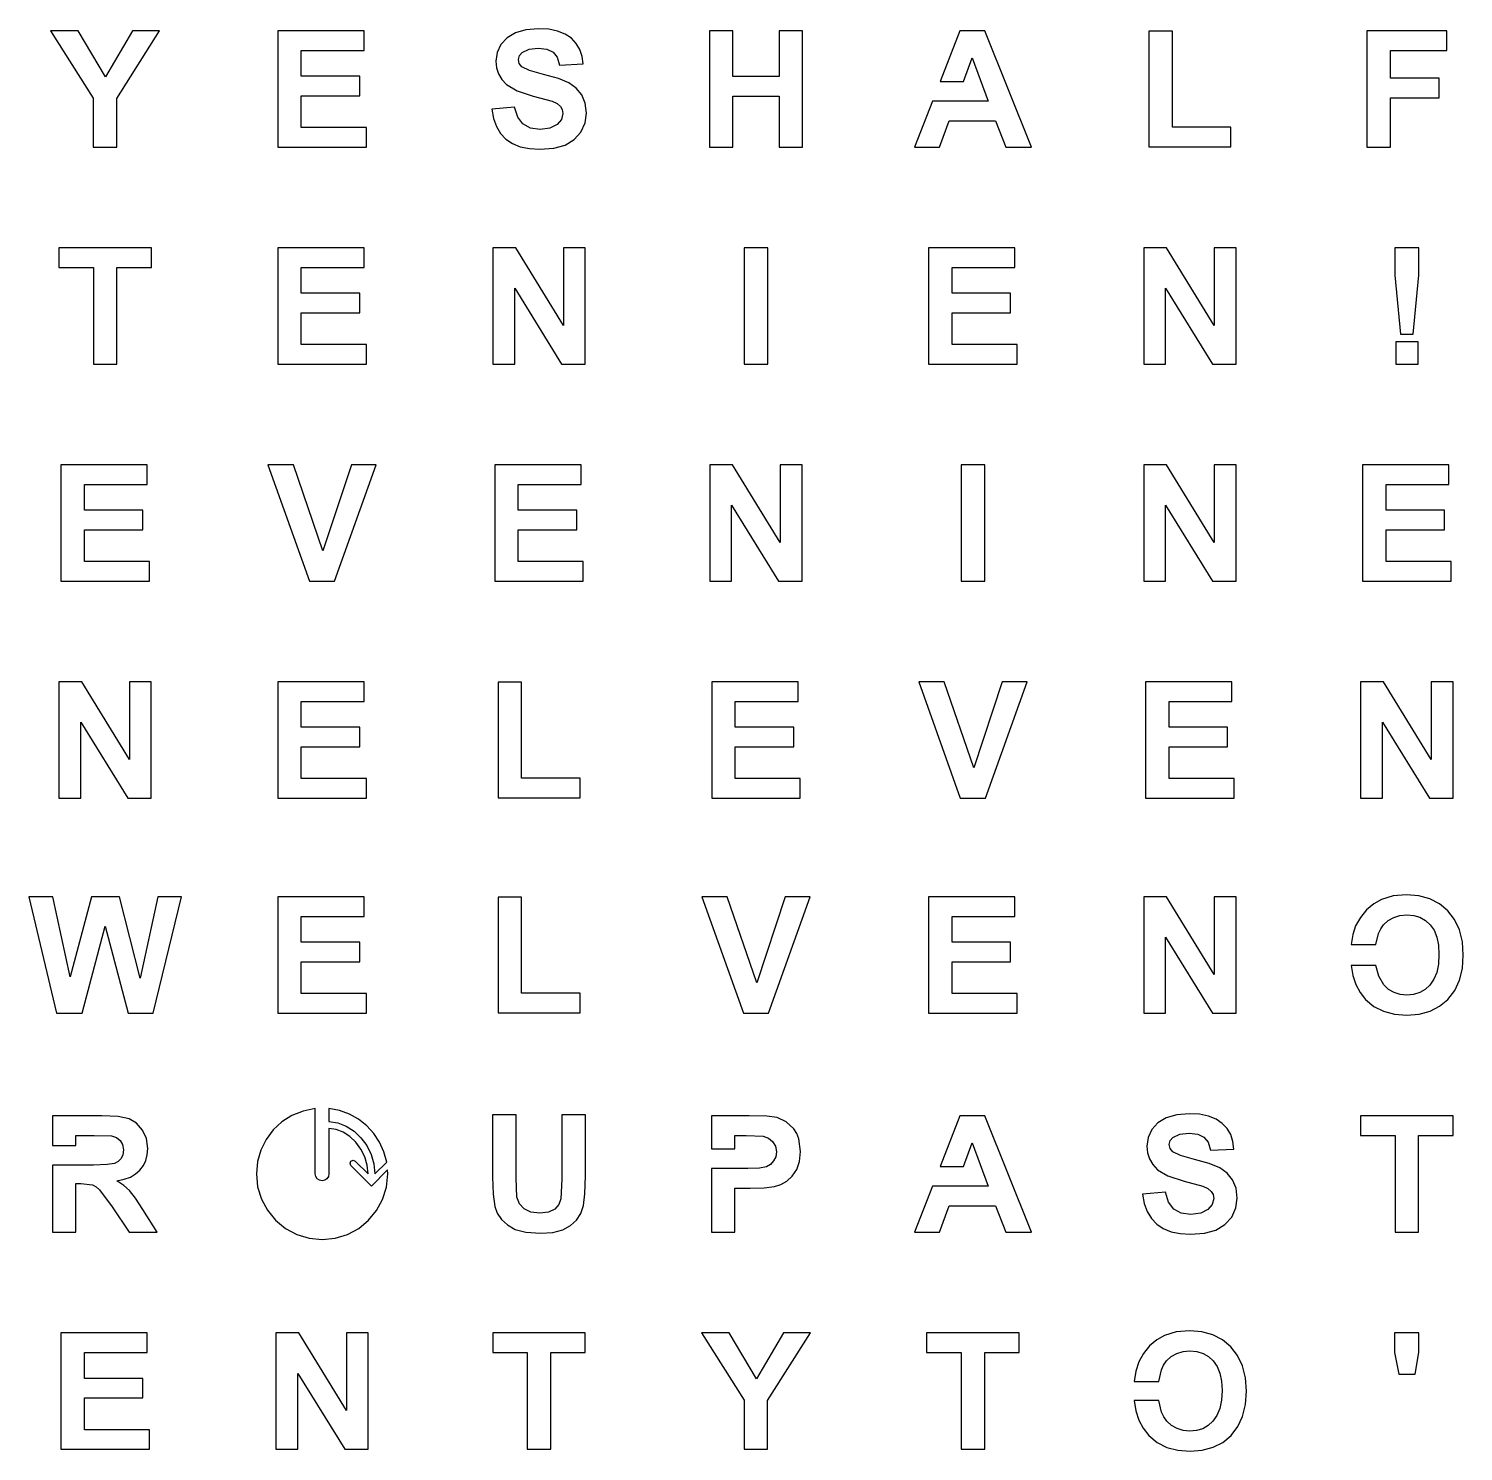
# Model space of a CAD drawing. Extents: x -1 to 476, y 24 to 501.
# Drawn here: x 254.9 to 475.3, y 257 to 475.5 of the extents above; entities that cross this region are included whole.
import ezdxf

# ---------------------------------------------------------------- set-up
doc = ezdxf.new("R2010")
doc.units = 0

msp = doc.modelspace()

# ---------------------------------------------------------------- linework, layer by layer
for p, q in [((258.298, 475.237), (264.85315, 464.8733)), ((262.53454, 475.237), (258.298, 475.237)), ((266.74616, 468.15682), (262.53454, 475.237)), ((270.872, 475.237), (266.74616, 468.15682)), ((268.455, 464.849), (275.03444, 475.237)), ((275.03444, 475.237), (270.872, 475.237)), ((293.194, 475.237), (293.194, 457.341)), ((306.463, 475.237), (293.194, 475.237)), ((306.463, 472.209), (306.463, 475.237)), ((328.430227, 474.159746), (327.48108, 473.106805)), ((329.71505, 474.925815), (328.430227, 474.159746)), ((331.329498, 475.392547), (329.71505, 474.925815)), ((333.243, 475.548), (331.329498, 475.392547)), ((333.243013, 475.548008), (333.243, 475.548)), ((334.823035, 475.455714), (333.243013, 475.548008)), ((336.194004, 475.178815), (334.823035, 475.455714)), ((337.355936, 474.717285), (336.194004, 475.178815)), ((338.308843, 474.071098), (337.355936, 474.717285)), ((339.061821, 473.270769), (338.308843, 474.071098)), ((359.513, 475.237), (359.513, 457.341)), ((363.126, 475.237), (359.513, 475.237)), ((363.126, 468.193), (363.126, 475.237)), ((373.82, 475.237), (370.206, 475.237)), ((370.206, 475.237), (370.206, 468.193)), ((373.82, 457.341), (373.82, 475.237)), ((397.99, 475.237), (394.94575, 467.42147)), ((401.81156, 475.2365), (397.99, 475.237)), ((408.977, 457.341), (401.81156, 475.2365)), ((427.034, 475.163), (427.034, 457.415)), ((430.647, 475.163), (427.034, 475.163)), ((430.647, 460.429), (430.647, 475.163)), ((460.532, 475.237), (460.532, 457.341)), ((472.8, 475.237), (460.532, 475.237)), ((472.8, 472.209), (472.8, 475.237)), ((296.807, 468.242), (296.807, 472.209)), ((296.807, 472.209), (306.463, 472.209)), ((326.904348, 471.876953), (326.712136, 470.555545)), ((327.48108, 473.106805), (326.904348, 471.876953)), ((330.310091, 471.425173), (330.740323, 471.910502)), ((330.740323, 471.910502), (331.802424, 472.395738)), ((331.802424, 472.395738), (333.206323, 472.557489)), ((333.206323, 472.557489), (334.539852, 472.404927)), ((334.539852, 472.404927), (335.488863, 471.947191)), ((335.488863, 471.947191), (336.123624, 471.153677)), ((339.611819, 472.346835), (339.061821, 473.270769)), ((339.958879, 471.299306), (339.611819, 472.346835)), ((464.145, 467.974), (464.145, 472.209)), ((464.145, 472.209), (472.8, 472.209)), ((326.712136, 470.555545), (326.815134, 469.533931)), ((326.815134, 469.533931), (327.124127, 468.593139)), ((330.166718, 470.799462), (330.310091, 471.425173)), ((330.300901, 470.210567), (330.166718, 470.799462)), ((330.703634, 469.713222), (330.300901, 470.210567)), ((331.875718, 469.127271), (330.703634, 469.713222)), ((336.123624, 471.153677), (336.489833, 469.969541)), ((336.489833, 469.969541), (340.103043, 470.128188)), ((340.103043, 470.128188), (339.958879, 471.299306)), ((398.533, 467.421), (399.8585, 471.0616)), ((399.8585, 471.0616), (402.32398, 464.42119)), ((305.792, 468.242), (296.807, 468.242)), ((305.792, 465.227), (305.792, 468.242)), ((327.124127, 468.593139), (327.639114, 467.733217)), ((327.639114, 467.733217), (328.360096, 466.954215)), ((334.024354, 468.516912), (331.875718, 469.127271)), ((336.316116, 467.882129), (334.024354, 468.516912)), ((337.918174, 467.222932), (336.316116, 467.882129)), ((370.206, 468.193), (363.126, 468.193)), ((394.94575, 467.42147), (398.533, 467.421)), ((471.616, 467.974), (464.145, 467.974)), ((471.616, 464.946), (471.616, 467.974)), ((296.807, 460.356), (296.807, 465.227)), ((296.807, 465.227), (305.792, 465.227)), ((328.360096, 466.954215), (329.965374, 465.986861)), ((329.965374, 465.986861), (332.437366, 465.184295)), ((332.437366, 465.184295), (335.330206, 464.40295)), ((339.047377, 466.43855), (337.918174, 467.222932)), ((339.895824, 465.403922), (339.047377, 466.43855)), ((340.435805, 464.119112), (339.895824, 465.403922)), ((363.126, 457.341), (363.126, 465.166)), ((363.126, 465.166), (370.206, 465.166)), ((370.206, 465.166), (370.206, 457.341)), ((264.85315, 464.8733), (264.853, 457.341)), ((268.455, 457.341), (268.455, 464.849)), ((329.580706, 463.51205), (326.065166, 463.169952)), ((326.065166, 463.169952), (326.333745, 461.757775)), ((330.05975, 461.97689), (329.580706, 463.51205)), ((335.330206, 464.40295), (336.117577, 464.042795)), ((336.117577, 464.042795), (336.624186, 463.621602)), ((336.624186, 463.621602), (336.907921, 463.133515)), ((336.907921, 463.133515), (337.002455, 462.547772)), ((340.615675, 462.559652), (340.435805, 464.119112)), ((393.778, 464.421), (391.02055, 457.34082)), ((397.441, 464.421), (393.778, 464.421)), ((399.099, 464.421), (397.441, 464.421)), ((402.32398, 464.42119), (399.099, 464.421)), ((464.145, 457.341), (464.145, 464.946)), ((464.145, 464.946), (471.616, 464.946)), ((326.333745, 461.757775), (326.785453, 460.524151)), ((330.862276, 460.9117), (330.05975, 461.97689)), ((332.006742, 460.28922), (330.862276, 460.9117)), ((336.111556, 460.814032), (335.015915, 460.264798)), ((336.779784, 461.619864), (336.111556, 460.814032)), ((337.002455, 462.547772), (336.779784, 461.619864)), ((339.761466, 459.679212), (340.402194, 461.070604)), ((340.402194, 461.070604), (340.615675, 462.559652)), ((394.853, 457.341), (396.32991, 461.40586)), ((396.32991, 461.40586), (403.483, 461.406)), ((403.483, 461.406), (405.04569, 457.34114)), ((306.805, 460.356), (296.807, 460.356)), ((306.805, 457.341), (306.805, 460.356)), ((326.785453, 460.524151), (327.420265, 459.469055)), ((327.420265, 459.469055), (328.238156, 458.592462)), ((328.238156, 458.592462), (329.245952, 457.908917)), ((333.486916, 460.081777), (332.006742, 460.28922)), ((335.015915, 460.264798), (333.486916, 460.081777)), ((337.344566, 457.677272), (338.730024, 458.507344)), ((338.730024, 458.507344), (339.761466, 459.679212)), ((439.632, 460.429), (430.647, 460.429)), ((439.632, 457.415), (439.632, 460.429)), ((264.853, 457.341), (268.455, 457.341)), ((293.194, 457.341), (306.805, 457.341)), ((329.245952, 457.908917), (330.450525, 457.420746)), ((330.450525, 457.420746), (331.851933, 457.127888)), ((331.851933, 457.127888), (333.450236, 457.030282)), ((333.450236, 457.030282), (335.589652, 457.192034)), ((335.589652, 457.192034), (337.344566, 457.677272)), ((359.513, 457.341), (363.126, 457.341)), ((370.206, 457.341), (373.82, 457.341)), ((391.02055, 457.34082), (394.853, 457.341)), ((405.04569, 457.34114), (408.977, 457.341)), ((427.034, 457.415), (439.632, 457.415)), ((460.532, 457.341), (464.145, 457.341)), ((259.556, 441.903), (259.556, 438.876)), ((273.777, 441.903), (259.556, 441.903)), ((273.777, 438.876), (273.777, 441.903)), ((293.194, 441.903), (293.194, 424.008)), ((306.463, 441.903), (293.194, 441.903)), ((306.463, 438.876), (306.463, 441.903)), ((329.74991, 441.9037), (326.234, 441.903)), ((326.234, 441.903), (326.234, 424.008)), ((337.074, 429.953), (329.74991, 441.9037)), ((340.432, 441.903), (337.074, 441.903)), ((337.074, 441.903), (337.074, 429.953)), ((340.432, 424.008), (340.432, 441.903)), ((364.859, 441.903), (364.859, 424.008)), ((368.473, 441.903), (364.859, 441.903)), ((368.473, 424.008), (368.473, 441.903)), ((393.194, 441.903), (393.194, 424.008)), ((406.463, 441.903), (393.194, 441.903)), ((406.463, 438.876), (406.463, 441.903)), ((429.74991, 441.9037), (426.234, 441.903)), ((426.234, 441.903), (426.234, 424.008)), ((437.074, 429.953), (429.74991, 441.9037)), ((440.431, 441.903), (437.074, 441.903)), ((437.074, 441.903), (437.074, 429.953)), ((440.431, 424.008), (440.431, 441.903)), ((464.81, 441.903), (464.81, 437.704)), ((468.522, 441.903), (464.81, 441.903)), ((464.81, 441.903), (464.81, 441.903)), ((468.522, 437.704), (468.522, 441.903)), ((259.556, 438.876), (264.866, 438.876)), ((264.866, 438.876), (264.866, 424.008)), ((268.479, 424.008), (268.479, 438.876)), ((268.479, 438.876), (273.777, 438.876)), ((296.807, 434.909), (296.807, 438.876)), ((296.807, 438.876), (306.463, 438.876)), ((396.807, 434.909), (396.807, 438.876)), ((396.807, 438.876), (406.463, 438.876)), ((464.81, 437.704), (465.702, 428.622)), ((467.643, 428.622), (468.522, 437.704)), ((305.792, 434.909), (296.807, 434.909)), ((305.792, 431.894), (305.792, 434.909)), ((329.591, 424.008), (329.591, 435.678)), ((329.591, 435.678), (336.80554, 424.0079)), ((405.792, 434.909), (396.807, 434.909)), ((405.792, 431.894), (405.792, 434.909)), ((429.591, 424.008), (429.591, 435.678)), ((429.591, 435.678), (436.80554, 424.0079)), ((296.807, 427.023), (296.807, 431.894)), ((296.807, 431.894), (305.792, 431.894)), ((396.807, 427.023), (396.807, 431.894)), ((396.807, 431.894), (405.792, 431.894)), ((465.702, 428.622), (467.643, 428.622)), ((306.805, 427.023), (296.807, 427.023)), ((306.805, 424.008), (306.805, 427.023)), ((406.805, 427.023), (396.807, 427.023)), ((406.805, 424.008), (406.805, 427.023)), ((464.957, 427.438), (464.957, 424.008)), ((468.387, 427.438), (464.957, 427.438)), ((464.957, 427.438), (464.957, 427.438)), ((468.387, 424.008), (468.387, 427.438)), ((264.866, 424.008), (268.479, 424.008)), ((293.194, 424.008), (306.805, 424.008)), ((326.234, 424.008), (329.591, 424.008)), ((336.80554, 424.0079), (340.432, 424.008)), ((364.859, 424.008), (368.473, 424.008)), ((393.194, 424.008), (406.805, 424.008)), ((426.234, 424.008), (429.591, 424.008)), ((436.80554, 424.0079), (440.431, 424.008)), ((464.957, 424.008), (468.387, 424.008)), ((259.861, 408.57), (259.861, 390.674)), ((273.13, 408.57), (259.861, 408.57)), ((273.13, 405.542), (273.13, 408.57)), ((291.668, 408.57), (298.0645, 390.6745)), ((295.58692, 408.57), (291.668, 408.57)), ((300.11584, 395.3253), (295.58692, 408.57)), ((304.498, 408.57), (300.11584, 395.3253)), ((301.922, 390.674), (308.33039, 408.5695)), ((308.33039, 408.5695), (304.498, 408.57)), ((326.527, 408.57), (326.527, 390.674)), ((339.796, 408.57), (326.527, 408.57)), ((339.796, 405.542), (339.796, 408.57)), ((359.568, 408.57), (359.568, 390.674)), ((363.08291, 408.5697), (359.568, 408.57)), ((370.407, 396.619), (363.08291, 408.5697)), ((373.764, 408.57), (370.407, 408.57)), ((370.407, 408.57), (370.407, 396.619)), ((373.764, 390.674), (373.764, 408.57)), ((398.193, 408.57), (398.193, 390.674)), ((401.806, 408.57), (398.193, 408.57)), ((401.806, 390.674), (401.806, 408.57)), ((426.234, 408.57), (426.234, 390.674)), ((429.74991, 408.5697), (426.234, 408.57)), ((437.074, 396.619), (429.74991, 408.5697)), ((440.431, 408.57), (437.074, 408.57)), ((437.074, 408.57), (437.074, 396.619)), ((440.431, 390.674), (440.431, 408.57)), ((459.861, 408.57), (459.861, 390.674)), ((473.13, 408.57), (459.861, 408.57)), ((473.13, 405.542), (473.13, 408.57)), ((263.474, 401.575), (263.474, 405.542)), ((263.474, 405.542), (273.13, 405.542)), ((330.141, 401.575), (330.141, 405.542)), ((330.141, 405.542), (339.796, 405.542)), ((463.474, 401.575), (463.474, 405.542)), ((463.474, 405.542), (473.13, 405.542)), ((272.459, 401.575), (263.474, 401.575)), ((272.459, 398.56), (272.459, 401.575)), ((339.125, 401.575), (330.141, 401.575)), ((339.125, 398.56), (339.125, 401.575)), ((362.925, 390.674), (362.925, 402.344)), ((362.925, 402.344), (370.13954, 390.6744)), ((429.591, 390.674), (429.591, 402.344)), ((429.591, 402.344), (436.80554, 390.6744)), ((472.458, 401.575), (463.474, 401.575)), ((472.458, 398.56), (472.458, 401.575)), ((263.474, 393.689), (263.474, 398.56)), ((263.474, 398.56), (272.459, 398.56)), ((330.141, 393.689), (330.141, 398.56)), ((330.141, 398.56), (339.125, 398.56)), ((463.474, 393.689), (463.474, 398.56)), ((463.474, 398.56), (472.458, 398.56)), ((273.472, 393.689), (263.474, 393.689)), ((273.472, 390.674), (273.472, 393.689)), ((340.139, 393.689), (330.141, 393.689)), ((340.139, 390.674), (340.139, 393.689)), ((473.471, 393.689), (463.474, 393.689)), ((473.471, 390.674), (473.471, 393.689)), ((259.861, 390.674), (273.472, 390.674)), ((298.0645, 390.6745), (301.922, 390.674)), ((326.527, 390.674), (340.139, 390.674)), ((359.568, 390.674), (362.925, 390.674)), ((370.13954, 390.6744), (373.764, 390.674)), ((398.193, 390.674), (401.806, 390.674)), ((426.234, 390.674), (429.591, 390.674)), ((436.80554, 390.6744), (440.431, 390.674)), ((459.861, 390.674), (473.471, 390.674)), ((259.568, 375.237), (259.568, 357.341)), ((263.08339, 375.2367), (259.568, 375.237)), ((270.408, 363.286), (263.08339, 375.2367)), ((273.765, 375.237), (270.408, 375.237)), ((270.408, 375.237), (270.408, 363.286)), ((273.765, 357.341), (273.765, 375.237)), ((293.194, 375.237), (293.194, 357.341)), ((306.463, 375.237), (293.194, 375.237)), ((306.463, 372.209), (306.463, 375.237)), ((327.034, 375.163), (327.034, 357.415)), ((330.647, 375.163), (327.034, 375.163)), ((330.647, 360.429), (330.647, 375.163)), ((359.861, 375.237), (359.861, 357.341)), ((373.13, 375.237), (359.861, 375.237)), ((373.13, 372.209), (373.13, 375.237)), ((391.668, 375.237), (398.0645, 357.3415)), ((395.58693, 375.237), (391.668, 375.237)), ((400.11533, 361.9923), (395.58693, 375.237)), ((404.498, 375.237), (400.11533, 361.9923)), ((401.922, 357.341), (408.33039, 375.2365)), ((408.33039, 375.2365), (404.498, 375.237)), ((426.527, 375.237), (426.527, 357.341)), ((439.796, 375.237), (426.527, 375.237)), ((439.796, 372.209), (439.796, 375.237)), ((459.568, 375.237), (459.568, 357.341)), ((463.08291, 375.2367), (459.568, 375.237)), ((470.407, 363.286), (463.08291, 375.2367)), ((473.764, 375.237), (470.407, 375.237)), ((470.407, 375.237), (470.407, 363.286)), ((473.764, 357.341), (473.764, 375.237)), ((296.807, 368.242), (296.807, 372.209)), ((296.807, 372.209), (306.463, 372.209)), ((363.474, 368.242), (363.474, 372.209)), ((363.474, 372.209), (373.13, 372.209)), ((430.141, 368.242), (430.141, 372.209)), ((430.141, 372.209), (439.796, 372.209)), ((262.925, 357.341), (262.925, 369.011)), ((262.925, 369.011), (270.13954, 357.3409)), ((305.792, 368.242), (296.807, 368.242)), ((305.792, 365.227), (305.792, 368.242)), ((372.458, 368.242), (363.474, 368.242)), ((372.458, 365.227), (372.458, 368.242)), ((439.125, 368.242), (430.141, 368.242)), ((439.125, 365.227), (439.125, 368.242)), ((462.925, 357.341), (462.925, 369.011)), ((462.925, 369.011), (470.13954, 357.3409)), ((296.807, 360.356), (296.807, 365.227)), ((296.807, 365.227), (305.792, 365.227)), ((363.474, 360.356), (363.474, 365.227)), ((363.474, 365.227), (372.458, 365.227)), ((430.141, 360.356), (430.141, 365.227)), ((430.141, 365.227), (439.125, 365.227)), ((306.805, 360.356), (296.807, 360.356)), ((306.805, 357.341), (306.805, 360.356)), ((339.632, 360.429), (330.647, 360.429)), ((339.632, 357.415), (339.632, 360.429)), ((373.472, 360.356), (363.474, 360.356)), ((373.472, 357.341), (373.472, 360.356)), ((440.138, 360.356), (430.141, 360.356)), ((440.138, 357.341), (440.138, 360.356)), ((259.568, 357.341), (262.925, 357.341)), ((270.13954, 357.3409), (273.765, 357.341)), ((293.194, 357.341), (306.805, 357.341)), ((327.034, 357.415), (339.632, 357.415)), ((359.861, 357.341), (373.472, 357.341)), ((398.0645, 357.3415), (401.922, 357.341)), ((426.527, 357.341), (440.138, 357.341)), ((459.568, 357.341), (462.925, 357.341)), ((470.13954, 357.3409), (473.764, 357.341)), ((254.923, 342.214), (259.1956, 324.319)), ((258.62186, 342.214), (254.923, 342.214)), ((261.31937, 329.9217), (258.62186, 342.214)), ((264.591, 342.214), (261.31937, 329.9217)), ((268.88813, 342.214), (264.591, 342.214)), ((272.0254, 329.714), (268.88813, 342.214)), ((274.772, 342.214), (272.0254, 329.714)), ((274.064, 324.319), (278.40947, 342.214)), ((278.40947, 342.214), (274.772, 342.214)), ((293.194, 342.214), (293.194, 324.319)), ((306.463, 342.214), (293.194, 342.214)), ((306.463, 339.187), (306.463, 342.214)), ((327.034, 342.142), (327.034, 324.392)), ((330.647, 342.142), (327.034, 342.142)), ((330.647, 327.408), (330.647, 342.142)), ((358.335, 342.214), (364.7315, 324.319)), ((362.25392, 342.214), (358.335, 342.214)), ((366.78284, 328.9699), (362.25392, 342.214)), ((371.165, 342.214), (366.78284, 328.9699)), ((368.589, 324.319), (374.99739, 342.214)), ((374.99739, 342.214), (371.165, 342.214)), ((393.194, 342.214), (393.194, 324.319)), ((406.463, 342.214), (393.194, 342.214)), ((406.463, 339.187), (406.463, 342.214)), ((429.74991, 342.2147), (426.234, 342.214)), ((426.234, 342.214), (426.234, 324.319)), ((437.074, 330.264), (429.74991, 342.2147)), ((440.431, 342.214), (437.074, 342.214)), ((437.074, 342.214), (437.074, 330.264)), ((440.431, 324.319), (440.431, 342.214)), ((462.78436, 341.812034), (461.575914, 341.146778)), ((464.585001, 342.343016), (462.78436, 341.812034)), ((466.642, 342.52), (464.585001, 342.343016)), ((466.64175, 342.51979), (466.642, 342.52)), ((468.520085, 342.366441), (466.64175, 342.51979)), ((470.200038, 341.906394), (468.520085, 342.366441)), ((471.681626, 341.139647), (470.200038, 341.906394)), ((460.46512, 340.200764), (459.525079, 339.044169)), ((461.575914, 341.146778), (460.46512, 340.200764)), ((472.96487, 340.0662), (471.681626, 341.139647)), ((474.006259, 338.719589), (472.96487, 340.0662)), ((263.114, 324.319), (266.66623, 337.6975)), ((266.66623, 337.6975), (270.23035, 324.319)), ((296.807, 335.22), (296.807, 339.187)), ((296.807, 339.187), (306.463, 339.187)), ((396.807, 335.22), (396.807, 339.187)), ((396.807, 339.187), (406.463, 339.187)), ((458.80476, 337.747174), (458.375441, 336.399271)), ((459.525079, 339.044169), (458.80476, 337.747174)), ((462.322512, 336.571565), (462.649155, 337.290237)), ((462.649155, 337.290237), (463.07685, 337.89344)), ((463.07685, 337.89344), (463.814652, 338.566399)), ((463.814652, 338.566399), (464.660839, 339.047163)), ((464.660839, 339.047163), (465.615364, 339.335668)), ((465.615364, 339.335668), (466.67818, 339.43185)), ((466.67818, 339.43185), (467.739404, 339.337176)), ((467.739404, 339.337176), (468.689216, 339.05321)), ((468.689216, 339.05321), (469.52764, 338.580034)), ((469.52764, 338.580034), (470.2547, 337.91773)), ((470.2547, 337.91773), (470.847496, 337.063316)), ((474.750073, 337.133388), (474.006259, 338.719589)), ((305.792, 335.22), (296.807, 335.22)), ((305.792, 332.205), (305.792, 335.22)), ((405.792, 335.22), (396.807, 335.22)), ((405.792, 332.205), (405.792, 335.22)), ((429.591, 324.319), (429.591, 335.989)), ((429.591, 335.989), (436.80554, 324.3194)), ((458.375441, 336.399271), (458.125216, 334.858984)), ((461.91, 334.859), (462.322512, 336.571565)), ((470.847496, 337.063316), (471.270917, 336.01367)), ((471.270917, 336.01367), (471.524967, 334.768709)), ((475.196341, 335.307624), (474.750073, 337.133388)), ((475.34509, 333.24233), (475.196341, 335.307624)), ((458.125216, 334.858984), (461.91, 334.859)), ((471.60965, 333.32835), (471.522668, 331.868788)), ((471.524967, 334.768709), (471.60965, 333.32835)), ((475.197846, 331.193075), (475.34509, 333.24233)), ((296.807, 327.334), (296.807, 332.205)), ((296.807, 332.205), (305.792, 332.205)), ((396.807, 327.334), (396.807, 332.205)), ((396.807, 332.205), (405.792, 332.205)), ((461.91981, 331.67522), (458.095, 331.675)), ((458.095, 331.675), (458.365033, 330.140183)), ((462.344737, 329.990719), (461.91981, 331.67522)), ((471.522668, 331.868788), (471.261727, 330.602936)), ((474.756111, 329.37878), (475.197846, 331.193075)), ((458.365033, 330.140183), (458.826087, 328.753811)), ((458.826087, 328.753811), (459.483578, 327.520104)), ((463.11353, 328.66507), (462.344737, 329.990719)), ((463.862769, 327.981449), (463.11353, 328.66507)), ((470.218, 328.65267), (469.47951, 327.974421)), ((470.826835, 329.530872), (470.218, 328.65267)), ((471.261727, 330.602936), (470.826835, 329.530872)), ((474.019884, 327.799468), (474.756111, 329.37878)), ((306.805, 327.334), (296.807, 327.334)), ((306.805, 324.319), (306.805, 327.334)), ((339.632, 327.408), (330.647, 327.408)), ((339.632, 324.392), (339.632, 327.408)), ((406.805, 327.334), (396.807, 327.334)), ((406.805, 324.319), (406.805, 327.334)), ((459.483578, 327.520104), (460.34292, 326.44328)), ((460.34292, 326.44328), (461.623092, 325.380495)), ((464.706644, 327.493102), (463.862769, 327.981449)), ((465.645122, 327.200067), (464.706644, 327.493102)), ((466.67817, 327.10238), (465.645122, 327.200067)), ((467.709629, 327.199274), (466.67817, 327.10238)), ((468.643397, 327.489955), (467.709629, 327.199274)), ((469.47951, 327.974421), (468.643397, 327.489955)), ((471.712001, 325.387078), (472.98916, 326.45516)), ((472.98916, 326.45516), (474.019884, 327.799468)), ((259.1956, 324.319), (263.114, 324.319)), ((270.23035, 324.319), (274.064, 324.319)), ((293.194, 324.319), (306.805, 324.319)), ((327.034, 324.392), (339.632, 324.392)), ((364.7315, 324.319), (368.589, 324.319)), ((393.194, 324.319), (406.805, 324.319)), ((426.234, 324.319), (429.591, 324.319)), ((436.80554, 324.3194), (440.431, 324.319)), ((461.623092, 325.380495), (463.107691, 324.621331)), ((463.107691, 324.621331), (464.796757, 324.165815)), ((464.796757, 324.165815), (466.69033, 324.01397)), ((466.69033, 324.01397), (468.56258, 324.166524)), ((468.56258, 324.166524), (470.236473, 324.624213)), ((470.236473, 324.624213), (471.712001, 325.387078)), ((295.368497, 308.597982), (293.832764, 307.618771)), ((297.08194, 309.291882), (295.368497, 308.597982)), ((298.942, 309.666), (297.08194, 309.291882)), ((298.94134, 299.65), (298.942, 309.666)), ((301.058, 309.685), (301.058, 307.683)), ((302.686636, 309.376569), (301.058, 309.685)), ((301.058, 309.685), (301.058, 309.685)), ((304.212908, 308.819075), (302.686636, 309.376569)), ((305.613733, 308.033961), (304.212908, 308.819075)), ((326.198, 308.729), (326.198, 299.183)), ((329.811, 308.729), (326.198, 308.729)), ((329.810503, 299.036748), (329.811, 308.729)), ((340.468, 308.729), (336.854, 308.729)), ((336.854, 308.729), (336.854, 298.829)), ((340.467908, 299.32923), (340.468, 308.729)), ((431.329495, 308.73229), (429.71506, 308.265301)), ((433.243, 308.888), (431.329495, 308.73229)), ((433.243018, 308.888002), (433.243, 308.888)), ((434.823053, 308.795626), (433.243018, 308.888002)), ((436.194029, 308.518548), (434.823053, 308.795626)), ((266.173295, 308.576543), (258.568, 308.576)), ((258.568, 308.576), (258.568, 304.008)), ((268.648239, 308.454442), (266.173295, 308.576543)), ((270.335825, 308.0882), (268.648239, 308.454442)), ((271.51065, 307.422939), (270.335825, 308.0882)), ((272.423035, 306.37926), (271.51065, 307.422939)), ((292.505831, 306.388723), (291.418791, 304.942309)), ((293.832764, 307.618771), (292.505831, 306.388723)), ((301.058, 307.683), (302.423056, 307.50254)), ((301.058694, 306.62433), (301.058, 299.65)), ((302.156943, 306.475048), (301.058694, 306.62433)), ((303.235196, 306.048694), (302.156943, 306.475048)), ((302.423056, 307.50254), (303.719715, 306.99412)), ((303.719715, 306.99412), (304.913347, 306.20718)), ((306.866028, 307.042671), (305.613733, 308.033961)), ((307.946709, 305.86665), (306.866028, 307.042671)), ((365.609947, 308.576036), (359.812, 308.576)), ((359.812, 308.576), (359.812, 303.471)), ((368.332112, 308.508815), (365.609947, 308.576036)), ((369.906837, 308.307318), (368.332112, 308.508815)), ((371.319735, 307.666602), (369.906837, 308.307318)), ((372.482387, 306.549808), (371.319735, 307.666602)), ((372.93635, 305.828866), (372.482387, 306.549808)), ((397.99, 308.576), (394.94575, 300.76047)), ((401.81156, 308.5765), (397.99, 308.576)), ((408.977, 290.681), (401.81156, 308.5765)), ((427.48109, 306.446291), (426.904352, 305.216439)), ((428.430225, 307.499229), (427.48109, 306.446291)), ((429.71506, 308.265301), (428.430225, 307.499229)), ((437.35596, 308.056839), (436.194029, 308.518548)), ((438.308858, 307.410572), (437.35596, 308.056839)), ((439.061839, 306.61024), (438.308858, 307.410572)), ((439.611838, 305.686303), (439.061839, 306.61024)), ((459.555, 308.576), (459.555, 305.549)), ((473.777, 308.576), (459.555, 308.576)), ((473.777, 305.549), (473.777, 308.576)), ((262.182, 304.008), (262.182, 305.549)), ((262.182, 305.549), (265.002, 305.549)), ((265.002, 305.549), (267.63904, 305.48804)), ((267.63904, 305.48804), (268.417232, 305.237807)), ((268.417232, 305.237807), (268.994, 304.780069)), ((268.994, 304.780069), (269.360242, 304.142266)), ((273.009015, 305.057771), (272.423035, 306.37926)), ((273.20438, 303.55929), (273.009015, 305.057771)), ((291.418791, 304.942309), (290.602734, 303.314002)), ((304.254076, 305.377508), (303.235196, 306.048694)), ((305.174204, 304.49373), (304.254076, 305.377508)), ((304.913347, 306.20718), (305.96932, 305.19116)), ((305.953361, 303.43528), (305.174204, 304.49373)), ((305.96932, 305.19116), (306.855852, 303.989761)), ((308.832694, 304.527342), (307.946709, 305.86665)), ((309.500899, 303.04619), (308.832694, 304.527342)), ((363.425, 303.471), (363.425, 305.549)), ((363.425, 305.549), (365.171, 305.549)), ((365.171, 305.549), (367.77084, 305.427054)), ((367.77084, 305.427054), (368.57345, 305.149192)), ((368.57345, 305.149192), (369.22346, 304.633305)), ((369.22346, 304.633305), (369.653694, 303.913113)), ((373.26062, 305.008762), (372.93635, 305.828866)), ((373.520047, 303.070958), (373.26062, 305.008762)), ((398.533, 300.761), (399.8585, 304.40161)), ((399.8585, 304.40161), (402.32398, 297.76119)), ((426.904352, 305.216439), (426.712146, 303.895031)), ((430.16672, 304.139455), (430.310092, 304.764899)), ((430.310092, 304.764899), (430.740328, 305.249985)), ((430.740328, 305.249985), (431.802427, 305.735215)), ((431.802427, 305.735215), (433.206328, 305.896967)), ((433.206328, 305.896967), (434.539862, 305.744406)), ((434.539862, 305.744406), (435.488878, 305.286682)), ((435.488878, 305.286682), (436.12364, 304.493154)), ((436.12364, 304.493154), (436.489848, 303.309002)), ((439.958897, 304.638776), (439.611838, 305.686303)), ((440.103058, 303.467672), (439.958897, 304.638776)), ((459.555, 305.549), (464.866, 305.549)), ((464.866, 305.549), (464.866, 290.681)), ((468.479, 290.681), (468.479, 305.549)), ((468.479, 305.549), (473.777, 305.549)), ((258.568, 304.008), (262.182, 304.008)), ((269.115957, 301.984379), (268.679464, 301.52677)), ((269.390699, 302.588779), (269.115957, 301.984379)), ((269.360242, 304.142266), (269.482341, 303.327459)), ((269.482341, 303.327459), (269.390699, 302.588779)), ((272.908441, 301.719294), (273.1304, 302.595769)), ((273.1304, 302.595769), (273.20438, 303.55929)), ((290.602734, 303.314002), (290.088753, 301.538275)), ((306.552578, 302.246883), (305.953361, 303.43528)), ((306.937385, 300.970874), (306.552578, 302.246883)), ((306.855852, 303.989761), (307.537934, 302.639724)), ((307.537934, 302.639724), (307.976113, 301.180095)), ((309.92824, 301.44464), (309.500899, 303.04619)), ((359.812, 303.471), (363.425, 303.471)), ((369.693344, 302.277383), (369.382107, 301.630395)), ((369.653694, 303.913113), (369.797068, 303.022045)), ((369.797068, 303.022045), (369.693344, 302.277383)), ((373.370634, 301.554031), (373.520047, 303.070958)), ((426.712146, 303.895031), (426.815144, 302.873493)), ((426.815144, 302.873493), (427.124138, 301.932876)), ((430.300902, 303.5503), (430.16672, 304.139455)), ((430.703638, 303.052705), (430.300902, 303.5503)), ((431.875463, 302.466745), (430.703638, 303.052705)), ((434.023848, 301.856395), (431.875463, 302.466745)), ((436.489848, 303.309002), (440.103058, 303.467672)), ((262.182, 301.008), (258.568, 301.008)), ((258.568, 301.008), (258.568, 290.681)), ((263.518, 301.008), (262.182, 301.008)), ((264.855757, 301.007697), (263.518, 301.008)), ((266.967454, 301.062826), (264.855757, 301.007697)), ((268.102587, 301.22783), (266.967454, 301.062826)), ((268.679464, 301.52677), (268.102587, 301.22783)), ((271.355217, 299.634375), (272.02047, 300.22718)), ((272.02047, 300.22718), (272.538474, 300.92979)), ((272.538474, 300.92979), (272.908441, 301.719294)), ((290.088753, 301.538275), (289.90794, 299.6496)), ((304.295304, 301.284371), (304.433688, 301.61846)), ((304.433688, 300.950282), (304.295304, 301.284371)), ((304.433688, 301.61846), (304.768034, 301.756943)), ((307.602478, 297.781482), (304.433688, 300.950282)), ((304.768034, 301.756943), (305.101864, 301.61846)), ((305.101864, 301.61846), (307.073314, 299.64959)), ((307.073314, 299.64959), (306.937385, 300.970874)), ((310.072608, 300.251632), (307.602478, 297.781482)), ((307.976113, 301.180095), (308.13094, 299.64992)), ((308.13094, 299.64992), (309.92824, 301.44464)), ((310.09224, 299.6496), (310.072608, 300.251632)), ((363.425, 300.471), (359.812, 300.471)), ((359.812, 300.471), (359.812, 290.681)), ((364.82, 300.471), (363.425, 300.471)), ((365.402507, 300.470781), (364.82, 300.471)), ((367.184839, 300.540889), (365.402507, 300.470781)), ((368.259177, 300.751371), (367.184839, 300.540889)), ((368.899991, 301.111538), (368.259177, 300.751371)), ((369.382107, 301.630395), (368.899991, 301.111538)), ((372.241541, 299.29558), (372.92215, 300.299558)), ((372.92215, 300.299558), (373.370634, 301.554031)), ((394.94575, 300.76047), (398.533, 300.761)), ((427.124138, 301.932876), (427.639126, 301.073132)), ((427.639126, 301.073132), (428.360106, 300.294211)), ((428.360106, 300.294211), (429.96513, 299.326595)), ((436.315861, 301.221604), (434.023848, 301.856395)), ((437.918178, 300.562425), (436.315861, 301.221604)), ((439.047382, 299.778293), (437.918178, 300.562425)), ((439.895828, 298.743915), (439.047382, 299.778293)), ((262.182, 290.681), (262.182, 298.152)), ((262.182, 298.152), (262.914, 298.152)), ((262.914, 298.152), (264.73301, 297.944249)), ((264.73301, 297.944249), (265.29138, 297.660417)), ((265.29138, 297.660417), (265.81924, 297.19958)), ((268.48064, 298.57922), (269.58534, 298.8104)), ((269.548675, 297.861935), (268.48064, 298.57922)), ((270.4092, 297.0775), (269.548675, 297.861935)), ((269.58534, 298.8104), (270.54352, 299.162117)), ((270.54352, 299.162117), (271.355217, 299.634375)), ((289.90794, 299.6496), (290.103621, 297.671462)), ((290.103621, 297.671462), (290.676125, 295.787375)), ((299.021901, 299.244995), (298.94134, 299.65)), ((299.251318, 298.901648), (299.021901, 299.244995)), ((299.594665, 298.672231), (299.251318, 298.901648)), ((299.99967, 298.59167), (299.594665, 298.672231)), ((300.404675, 298.672231), (299.99967, 298.59167)), ((300.748022, 298.901648), (300.404675, 298.672231)), ((300.977439, 299.244995), (300.748022, 298.901648)), ((301.058, 299.65), (300.977439, 299.244995)), ((309.299233, 295.721269), (309.887245, 297.615679)), ((309.887245, 297.615679), (310.09224, 299.6496)), ((326.198, 299.183), (326.28649, 296.546375)), ((329.944861, 296.045718), (329.810503, 299.036748)), ((336.854, 298.829), (336.695353, 295.78939)), ((340.394647, 296.579608), (340.467908, 299.32923)), ((367.944698, 297.495069), (369.52857, 297.687328)), ((369.52857, 297.687328), (370.471525, 298.001639)), ((370.471525, 298.001639), (371.39615, 298.529628)), ((371.39615, 298.529628), (372.241541, 299.29558)), ((393.778, 297.761), (391.02055, 290.68081)), ((397.441, 297.761), (393.778, 297.761)), ((398.916, 297.761), (397.441, 297.761)), ((402.32398, 297.76119), (398.916, 297.761)), ((429.96513, 299.326595), (432.436856, 298.523781)), ((432.436856, 298.523781), (435.330216, 297.742944)), ((435.330216, 297.742944), (436.117581, 297.382803)), ((440.435806, 297.459116), (439.895828, 298.743915)), ((265.81924, 297.19958), (267.72352, 294.57547)), ((271.309433, 295.942256), (270.4092, 297.0775)), ((272.47212, 294.17225), (271.309433, 295.942256)), ((290.676125, 295.787375), (291.60352, 294.050285)), ((308.368784, 294.006953), (309.299233, 295.721269)), ((326.28649, 296.546375), (326.551983, 294.6422)), ((330.33549, 295.053944), (329.944861, 296.045718)), ((336.695353, 295.78939), (336.380995, 294.944055)), ((340.174903, 294.77602), (340.394647, 296.579608)), ((363.425, 290.681), (363.425, 297.431)), ((363.425, 297.431), (365.781, 297.431)), ((365.781, 297.431), (367.944698, 297.495069)), ((429.580707, 296.851541), (426.065167, 296.509964)), ((426.065167, 296.509964), (426.333737, 295.097709)), ((430.059746, 295.316634), (429.580707, 296.851541)), ((436.117581, 297.382803), (436.624186, 296.961604)), ((436.624186, 296.961604), (436.907926, 296.47326)), ((437.002458, 295.887264), (436.779786, 294.959609)), ((436.907926, 296.47326), (437.002458, 295.887264)), ((440.402196, 294.410358), (440.615679, 295.899645)), ((440.615679, 295.899645), (440.435806, 297.459116)), ((267.72352, 294.57547), (270.33576, 290.68113)), ((274.657, 290.681), (272.47212, 294.17225)), ((291.60352, 294.050285), (292.863877, 292.513137)), ((307.13648, 292.513314), (308.368784, 294.006953)), ((326.551983, 294.6422), (326.927444, 293.625808)), ((326.927444, 293.625808), (327.565353, 292.65214)), ((331.043501, 294.275788), (330.33549, 295.053944)), ((332.081122, 293.781299), (331.043501, 294.275788)), ((333.436121, 293.616394), (332.081122, 293.781299)), ((334.78495, 293.772108), (333.436121, 293.616394)), ((335.755361, 294.23909), (334.78495, 293.772108)), ((336.380995, 294.944055), (335.755361, 294.23909)), ((339.088663, 292.53019), (339.756904, 293.549342)), ((339.756904, 293.549342), (340.174903, 294.77602)), ((394.853, 290.681), (396.32991, 294.74587)), ((396.32991, 294.74587), (403.483, 294.746)), ((403.483, 294.746), (405.04569, 290.68113)), ((426.333737, 295.097709), (426.785445, 293.863904)), ((426.785445, 293.863904), (427.42026, 292.808621)), ((430.862277, 294.251691), (430.059746, 295.316634)), ((432.006751, 293.628965), (430.862277, 294.251691)), ((433.486917, 293.421271), (432.006751, 293.628965)), ((435.01591, 293.604544), (433.486917, 293.421271)), ((436.111557, 294.154034), (435.01591, 293.604544)), ((436.779786, 294.959609), (436.111557, 294.154034)), ((439.761467, 293.018705), (440.402196, 294.410358)), ((292.863877, 292.513137), (294.401025, 291.25278)), ((294.401025, 291.25278), (296.138115, 290.325385)), ((303.928632, 290.350402), (305.642902, 291.280936)), ((305.642902, 291.280936), (307.13648, 292.513314)), ((327.565353, 292.65214), (328.47163, 291.797737)), ((328.47163, 291.797737), (329.652563, 291.11425)), ((329.652563, 291.11425), (331.291501, 290.674775)), ((335.469389, 290.662429), (336.989053, 291.06517)), ((336.989053, 291.06517), (338.173136, 291.706132)), ((338.173136, 291.706132), (339.088663, 292.53019)), ((427.42026, 292.808621), (428.238157, 291.931934)), ((428.238157, 291.931934), (429.245947, 291.248393)), ((429.245947, 291.248393), (430.450518, 290.760222)), ((435.589665, 290.531513), (437.344567, 291.016765)), ((437.344567, 291.016765), (438.730017, 291.846831)), ((438.730017, 291.846831), (439.761467, 293.018705)), ((258.568, 290.681), (262.182, 290.681)), ((270.33576, 290.68113), (274.657, 290.681)), ((296.138115, 290.325385), (298.022202, 289.752881)), ((298.022202, 289.752881), (300.00034, 289.5572)), ((300.00034, 289.5572), (302.034251, 289.762295)), ((302.034251, 289.762295), (303.928632, 290.350402)), ((331.291501, 290.674775), (333.546893, 290.528252)), ((333.546893, 290.528252), (335.469389, 290.662429)), ((359.812, 290.681), (363.425, 290.681)), ((391.02055, 290.68081), (394.853, 290.681)), ((405.04569, 290.68113), (408.977, 290.681)), ((430.450518, 290.760222), (431.851928, 290.467361)), ((431.851928, 290.467361), (433.450237, 290.369754)), ((433.450237, 290.369754), (435.589665, 290.531513)), ((464.866, 290.681), (468.479, 290.681)), ((433.308, 275.541), (431.251009, 275.364021)), ((433.30809, 275.54116), (433.308, 275.541)), ((435.186425, 275.387813), (433.30809, 275.54116)), ((259.861, 275.236), (259.861, 257.341)), ((273.13, 275.236), (259.861, 275.236)), ((273.13, 272.209), (273.13, 275.236)), ((296.41691, 275.2367), (292.901, 275.236)), ((292.901, 275.236), (292.901, 257.341)), ((303.741, 263.286), (296.41691, 275.2367)), ((307.098, 275.236), (303.741, 275.236)), ((303.741, 275.236), (303.741, 263.286)), ((307.098, 257.341), (307.098, 275.236)), ((326.222, 275.236), (326.222, 272.209)), ((340.443, 275.236), (326.222, 275.236)), ((340.443, 272.209), (340.443, 275.236)), ((358.298, 275.236), (364.85315, 264.8723)), ((362.53354, 275.236), (358.298, 275.236)), ((366.74516, 268.15581), (362.53354, 275.236)), ((370.871, 275.236), (366.74516, 268.15581)), ((368.455, 264.848), (375.03444, 275.236)), ((375.03444, 275.236), (370.871, 275.236)), ((392.889, 275.236), (392.889, 272.209)), ((407.11, 275.236), (392.889, 275.236)), ((407.11, 272.209), (407.11, 275.236)), ((428.241917, 274.167784), (427.13113, 273.221769)), ((429.45036, 274.833029), (428.241917, 274.167784)), ((431.251009, 275.364021), (429.45036, 274.833029)), ((436.866378, 274.927769), (435.186425, 275.387813)), ((438.347966, 274.161025), (436.866378, 274.927769)), ((439.63121, 273.08758), (438.347966, 274.161025)), ((464.798, 275.236), (464.798, 272.209)), ((468.534, 275.236), (464.798, 275.236)), ((468.533207, 272.20861), (468.534, 275.236)), ((263.474, 268.241), (263.474, 272.209)), ((263.474, 272.209), (273.13, 272.209)), ((326.222, 272.209), (331.532, 272.209)), ((331.532, 272.209), (331.532, 257.341)), ((335.146, 257.341), (335.146, 272.209)), ((335.146, 272.209), (340.443, 272.209)), ((392.889, 272.209), (398.199, 272.209)), ((398.199, 272.209), (398.199, 257.341)), ((401.812, 257.341), (401.812, 272.209)), ((401.812, 272.209), (407.11, 272.209)), ((426.191341, 272.065175), (425.47128, 270.768189)), ((427.13113, 273.221769), (426.191341, 272.065175)), ((429.74394, 270.91459), (430.481744, 271.587438)), ((430.481744, 271.587438), (431.327933, 272.068026)), ((431.327933, 272.068026), (432.282459, 272.356369)), ((432.282459, 272.356369), (433.34527, 272.45248)), ((433.34527, 272.45248), (434.406498, 272.357883)), ((434.406498, 272.357883), (435.35631, 272.074086)), ((435.35631, 272.074086), (436.194732, 271.601078)), ((436.194732, 271.601078), (436.92179, 270.93885)), ((440.672593, 271.741053), (439.63121, 273.08758)), ((441.416404, 270.155026), (440.672593, 271.741053)), ((464.798, 272.209), (465.444987, 268.87639)), ((467.972, 268.876), (468.533207, 272.20861)), ((296.258, 257.341), (296.258, 269.011)), ((296.258, 269.011), (303.47254, 257.3409)), ((425.028499, 269.357382), (424.780366, 267.737369)), ((425.47128, 270.768189), (425.028499, 269.357382)), ((428.559, 267.737), (428.967431, 269.536069)), ((428.967431, 269.536069), (429.301694, 270.287022)), ((429.301694, 270.287022), (429.74394, 270.91459)), ((436.92179, 270.93885), (437.514588, 270.084383)), ((437.514588, 270.084383), (437.938009, 269.034563)), ((437.938009, 269.034563), (438.192058, 267.789415)), ((441.86267, 268.329436), (441.416404, 270.155026)), ((272.459, 268.241), (263.474, 268.241)), ((272.459, 265.226), (272.459, 268.241)), ((424.780366, 267.737369), (428.559, 267.737)), ((438.192058, 267.789415), (438.27674, 266.34897)), ((442.01142, 266.26422), (441.86267, 268.329436)), ((465.444987, 268.87639), (467.972, 268.876)), ((263.474, 260.356), (263.474, 265.226)), ((263.474, 265.226), (272.459, 265.226)), ((364.85315, 264.8723), (364.853, 257.341)), ((368.455, 257.341), (368.455, 264.848)), ((428.56883, 264.83846), (424.751, 264.839)), ((424.751, 264.839), (425.011144, 263.258829)), ((428.989414, 263.068687), (428.56883, 264.83846)), ((438.189758, 264.889486), (437.928819, 263.623816)), ((438.27674, 266.34897), (438.189758, 264.889486)), ((441.864177, 264.214962), (442.01142, 266.26422)), ((425.011144, 263.258829), (425.470106, 261.83317)), ((429.330544, 262.320333), (428.989414, 263.068687)), ((429.78064, 261.68569), (429.330544, 262.320333)), ((437.49393, 262.551933), (436.8851, 261.67381)), ((437.928819, 263.623816), (437.49393, 262.551933)), ((440.686222, 260.821365), (441.422446, 262.400671)), ((441.422446, 262.400671), (441.864177, 264.214962)), ((273.472, 260.356), (263.474, 260.356)), ((273.472, 257.341), (273.472, 260.356)), ((425.470106, 261.83317), (426.134079, 260.566841)), ((426.134079, 260.566841), (427.00926, 259.46466)), ((430.52987, 261.002147), (429.78064, 261.68569)), ((431.373745, 260.513975), (430.52987, 261.002147)), ((432.312225, 260.221116), (431.373745, 260.513975)), ((433.34527, 260.12351), (432.312225, 260.221116)), ((434.376728, 260.220403), (433.34527, 260.12351)), ((435.310494, 260.511083), (434.376728, 260.220403)), ((436.146606, 260.995551), (435.310494, 260.511083)), ((436.8851, 261.67381), (436.146606, 260.995551)), ((439.6555, 259.47706), (440.686222, 260.821365)), ((427.00926, 259.46466), (428.289432, 258.401872)), ((428.289432, 258.401872), (429.774031, 257.642712)), ((436.902813, 257.645858), (438.378341, 258.408899)), ((438.378341, 258.408899), (439.6555, 259.47706)), ((259.861, 257.341), (273.472, 257.341)), ((292.901, 257.341), (296.258, 257.341)), ((303.47254, 257.3409), (307.098, 257.341)), ((331.532, 257.341), (335.146, 257.341)), ((364.853, 257.341), (368.455, 257.341)), ((398.199, 257.341), (401.812, 257.341)), ((429.774031, 257.642712), (431.463097, 257.187202)), ((431.463097, 257.187202), (433.35667, 257.03536)), ((433.35667, 257.03536), (435.22892, 257.187994)), ((435.22892, 257.187994), (436.902813, 257.645858))]:
    msp.add_line(p, q)

doc.saveas('drawing.dxf')
